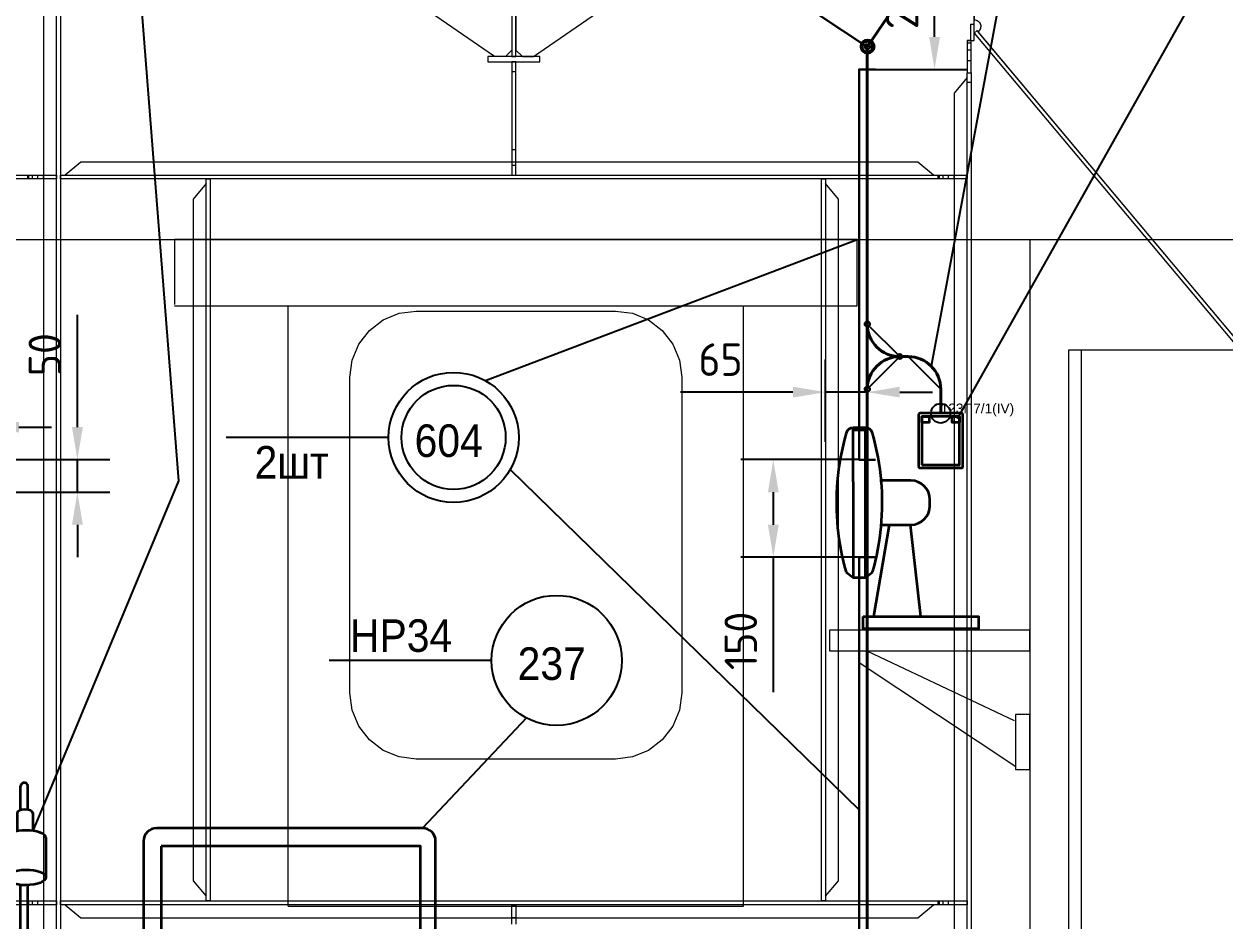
# Model space of a CAD drawing. Header units: millimetres. Extents: x -35117 to 70520, y -28859 to 27816.
# Drawn here: x -9857 to -8012, y -6654 to -5275 of the extents above; entities that cross this region are included whole.
import ezdxf

# ---------------------------------------------------------------- set-up
doc = ezdxf.new("R2010")
doc.units = ezdxf.units.MM
for name, color, linetype in [('CABLE', 6, 'Continuous'), ('DIMENSION', 1, 'Continuous'), ('EQUIPMENT', 7, 'Continuous'), ('EQUIPMENT_31_22_34_otd', 54, 'Continuous'), ('Kabeli', 7, 'Continuous'), ('Выноски', 7, 'Continuous'), ('Насыщение', 7, 'Continuous'), ('ПозицииОборудования', 7, 'Continuous'), ('ТРАССЫскрытые', 7, 'Continuous'), ('ЭСН', 255, 'Continuous')]:
    doc.layers.add(name, color=color, linetype=linetype)
for name, color, linetype, lineweight in [('Hull', 1, 'Continuous', 40), ('Other', 3, 'Continuous', 60), ('ТРАССЫ', 7, 'Continuous', 40)]:
    doc.layers.add(name, color=color, linetype=linetype, lineweight=lineweight)
doc.styles.add('SIMPLEX', font='simplex.shx', dxfattribs={"width": 0.9, "height": 50})
doc.styles.get("Standard").update_dxf_attribs({"font": 'arial.ttf'})
doc.dimstyles.new('М_20 -1', dxfattribs={"dimscale": 0, "dimtxt": 50, "dimasz": 50, "dimexe": 50, "dimexo": 0, "dimgap": 25, "dimtad": 1, "dimdec": 0, "dimrnd": 5, "dimdsep": 46, "dimtxsty": 'SIMPLEX', "dimcen": 50, "dimclrd": 1, "dimclre": 1, "dimclrt": 3, "dimadec": 0, "dimazin": 0, "dimtfac": 1, "dimtdec": 0, "dimtmove": 0, "dimatfit": 3, "dimfxl": 1, "dimtolj": 1, "dimtzin": 0, "dimarcsym": 0})

# ---------------------------------------------------------------- blocks, each defined once
blk = doc.blocks.new('A$C27F25525')
at = {"layer": 'EQUIPMENT_31_22_34_otd', "linetype": 'Continuous', "lineweight": 35}
for p, q in [((4.31, 47.53), (4.31, 51.21)), ((5.4, 47.58), (5.4, 51.21)), ((3.76, 47.09), (3.76, 44.3)), ((6.17, 47.12), (6.17, 44.35)), ((2.01, 37.13), (2.01, 43.33)), ((8.21, 37.17), (8.21, 43.31)), ((2.22, 36.73), (2.27, 33.85)), ((2.52, 33.98), (2.48, 36.57)), ((4.31, 13.24), (4.31, 36.04)), ((5.4, 13.24), (5.4, 36.01)), ((2.27, 33.85), (0, 28.62)), ((0.25, 28.6), (2.52, 33.98)), ((0, 28.62), (0.25, 28.6)), ((2.02, 0.27), (2.02, 10.84)), ((2.02, 10.83), (8.02, 10.83)), ((8.02, 10.84), (8.02, 0.27)), ((2.02, 1.11), (8.02, 1.11)), ((8.02, 0.27), (2.02, 0.27)), ((2.51, 0.85), (2.51, 0)), ((7.51, 0), (7.51, 0.93))]:
    blk.add_line(p, q, dxfattribs=at)
blk.add_lwpolyline([(2.8, 11.79), (7.16, 11.79), (7.16, 13.27), (2.8, 13.27)], close=True, dxfattribs=at)
for centre, radius, start, end in [((4.86, 51.2), 0.549, 356.5056, 178.9516), ((1.5, 12.03), 1.32, 295.4786, 349.4871), ((8.49, 12.03), 1.32, 190.5129, 244.5214)]:
    blk.add_arc(centre, radius, start, end, dxfattribs=at)
for centre, major_axis, ratio, start_param, end_param in [((4.97, 47.08), (-1.22, 0), 0.440859, 3.153856, 6.270922), ((5.1, 43.23), (-3.1, -0.03), 0.382595, 3.189714, 6.191346)]:
    blk.add_ellipse(centre, major_axis=major_axis, ratio=ratio, start_param=start_param, end_param=end_param, dxfattribs=at)
blk.add_ellipse((5.1, 37.19), major_axis=(-3.1, -0.03), ratio=0.382595, dxfattribs=at)
blk = doc.blocks.new('1054')
at = {"layer": 'EQUIPMENT', "color": 2, "linetype": 'Continuous', "lineweight": 35}
blk.add_lwpolyline([(-32, 0), (32, 0, 0.414214), (34, 2), (34, 82, 0.414214), (32, 84), (-32, 84, 0.414214), (-34, 82), (-34, 2, 0.414214)], format="xyb", close=True, dxfattribs=at)
for points in [[(-29, 5), (29, 5), (29, 79), (-29, 79)], [(-29, 79), (-17.6, 79), (-17.6, 69.9), (-29, 69.9)], [(17.6, 79), (29, 79), (29, 69.9), (17.6, 69.9)]]:
    blk.add_lwpolyline(points, close=True, dxfattribs=at)
blk = doc.blocks.new('*U60')
at = {"layer": 'ЭСН', "lineweight": 30}
blk.add_lwpolyline([(600, -25), (600, 0), (0, 0), (0, -25)], dxfattribs=at)
blk = doc.blocks.new('*U61')
at = {"layer": 'ЭСН', "lineweight": 30}
blk.add_lwpolyline([(600, -25), (600, 0), (0, 0), (0, -25)], dxfattribs=at)
blk = doc.blocks.new('*D62')
at = {"layer": 'Defpoints', "color": 0, "linetype": 'Continuous'}
for p in [(-8572.6, -5945), (-8704.6, -6095), (-8572.6, -6095)]:
    blk.add_point(p, dxfattribs=at)
at = {"layer": 'DIMENSION', "color": 1, "linetype": 'Continuous', "lineweight": -2}
for p, q in [((-8572.6, -5945), (-8754.6, -5945)), ((-8704.6, -5995), (-8704.6, -6045)), ((-8572.6, -6095), (-8754.6, -6095)), ((-8704.6, -6095), (-8704.6, -6302.2))]:
    blk.add_line(p, q, dxfattribs=at)
at = {"layer": 'DIMENSION', "color": 1, "linetype": 'Continuous'}
for points in [[(-8712.9, -5995), (-8696.3, -5995), (-8704.6, -5945)], [(-8712.9, -6045), (-8696.3, -6045), (-8704.6, -6095)]]:
    blk.add_solid(points, dxfattribs=at)
at = {"layer": 'DIMENSION', "color": 3, "linetype": 'Continuous', "insert": (-8754.6, -6223.6), "char_height": 50, "attachment_point": 5, "rotation": 90, "style": 'SIMPLEX'}
blk.add_mtext('\\A1;150', dxfattribs=at)
blk = doc.blocks.new('*D63')
at = {"layer": 'Defpoints', "color": 0, "linetype": 'Continuous'}
for p in [(-9901.9, -5945), (-9774.5, -5945), (-9901.9, -5995)]:
    blk.add_point(p, dxfattribs=at)
at = {"layer": 'DIMENSION', "color": 1, "linetype": 'Continuous', "lineweight": -2}
for p, q in [((-9774.5, -5895), (-9774.5, -5722.1)), ((-9901.9, -5945), (-9724.5, -5945)), ((-9774.5, -5995), (-9774.5, -5945)), ((-9901.9, -5995), (-9724.5, -5995)), ((-9774.5, -6045), (-9774.5, -6095))]:
    blk.add_line(p, q, dxfattribs=at)
at = {"layer": 'DIMENSION', "color": 1, "linetype": 'Continuous'}
for points in [[(-9782.8, -5895), (-9766.1, -5895), (-9774.5, -5945)], [(-9782.8, -6045), (-9766.1, -6045), (-9774.5, -5995)]]:
    blk.add_solid(points, dxfattribs=at)
at = {"layer": 'DIMENSION', "color": 3, "linetype": 'Continuous', "insert": (-9824.5, -5783.6), "char_height": 50, "attachment_point": 5, "rotation": 90, "style": 'SIMPLEX'}
blk.add_mtext('\\A1;50', dxfattribs=at)
blk = doc.blocks.new('*D64')
at = {"layer": 'Defpoints', "color": 0, "linetype": 'Continuous'}
for p in [(-9914.4, -5895), (-10024.4, -5948), (-9914.4, -5945)]:
    blk.add_point(p, dxfattribs=at)
at = {"layer": 'DIMENSION', "color": 1, "linetype": 'Continuous', "lineweight": -2}
for p, q in [((-10024.4, -5948), (-10024.4, -5845)), ((-9914.4, -5945), (-9914.4, -5845)), ((-10074.4, -5895), (-10273, -5895)), ((-9914.4, -5895), (-10024.4, -5895)), ((-9864.4, -5895), (-9814.4, -5895))]:
    blk.add_line(p, q, dxfattribs=at)
at = {"layer": 'DIMENSION', "color": 1, "linetype": 'Continuous'}
for points in [[(-10074.4, -5886.7), (-10074.4, -5903.3), (-10024.4, -5895)], [(-9864.4, -5886.7), (-9864.4, -5903.3), (-9914.4, -5895)]]:
    blk.add_solid(points, dxfattribs=at)
at = {"layer": 'DIMENSION', "color": 3, "linetype": 'Continuous', "insert": (-10198.7, -5845), "char_height": 50, "attachment_point": 5, "style": 'SIMPLEX'}
blk.add_mtext('\\A1;110', dxfattribs=at)
blk = doc.blocks.new('*D65')
at = {"layer": 'Defpoints', "color": 0, "linetype": 'Continuous'}
for p in [(-8624.4, -5841.2), (-8624.4, -5917.7), (-8560.1, -5945)]:
    blk.add_point(p, dxfattribs=at)
at = {"layer": 'DIMENSION', "color": 1, "linetype": 'Continuous', "lineweight": -2}
for p, q in [((-8624.4, -5917.7), (-8624.4, -5791.2)), ((-8560.1, -5945), (-8560.1, -5791.2)), ((-8674.4, -5841.2), (-8847.3, -5841.2)), ((-8560.1, -5841.2), (-8624.4, -5841.2)), ((-8510.1, -5841.2), (-8460.1, -5841.2))]:
    blk.add_line(p, q, dxfattribs=at)
at = {"layer": 'DIMENSION', "color": 1, "linetype": 'Continuous'}
for points in [[(-8674.4, -5832.9), (-8674.4, -5849.5), (-8624.4, -5841.2)], [(-8510.1, -5832.9), (-8510.1, -5849.5), (-8560.1, -5841.2)]]:
    blk.add_solid(points, dxfattribs=at)
at = {"layer": 'DIMENSION', "color": 3, "linetype": 'Continuous', "insert": (-8785.8, -5791.2), "char_height": 50, "attachment_point": 5, "style": 'SIMPLEX'}
blk.add_mtext('\\A1;65', dxfattribs=at)
blk = doc.blocks.new('*D78')
at = {"layer": 'Defpoints', "color": 0, "linetype": 'Continuous'}
for p in [(-8485.8, -5125.4), (-8456.7, -5125.4), (-8572.6, -5345)]:
    blk.add_point(p, dxfattribs=at)
at = {"layer": 'DIMENSION', "color": 1, "linetype": 'Continuous', "lineweight": -2}
for p, q in [((-8485.8, -5125.4), (-8406.7, -5125.4)), ((-8456.7, -5295), (-8456.7, -5175.4)), ((-8572.6, -5345), (-8406.7, -5345))]:
    blk.add_line(p, q, dxfattribs=at)
at = {"layer": 'DIMENSION', "color": 1, "linetype": 'Continuous'}
for points in [[(-8465, -5175.4), (-8448.3, -5175.4), (-8456.7, -5125.4)], [(-8465, -5295), (-8448.3, -5295), (-8456.7, -5345)]]:
    blk.add_solid(points, dxfattribs=at)
at = {"layer": 'DIMENSION', "color": 3, "linetype": 'Continuous', "insert": (-8506.7, -5235.2), "char_height": 50, "attachment_point": 5, "rotation": 90, "style": 'SIMPLEX'}
blk.add_mtext('\\A1;220', dxfattribs=at)
blk = doc.blocks.new('*U353')
for p, q in [((0, 0), (74.4, 110.2)), ((74.4, 110.2), (225.6, 110.2))]:
    blk.add_line(p, q)
blk.add_circle((0, 0), 10)
blk.add_circle((0, 0), 10)
for tag, p in [('НАЗВАНИЕ_ПЕРЕХОДА', (86.2, 116.4)), ('СПРАВКА_ПЕРЕХОДА', (82, 47.2))]:
    blk.add_attdef(tag, p, '', height=50)
at = {"flags": 1}
for tag, p in [('ДЛИНА_ПЕРЕХОДА', (104.7, -170.5)), ('СУФИКС', (95, -250.5)), ('ID_перех', (95, -319.4))]:
    blk.add_attdef(tag, p, '', height=50, dxfattribs=at)
blk = doc.blocks.new('*U417')
for p, q in [((0, 0), (74.4, 110.2)), ((74.4, 110.2), (225.6, 110.2))]:
    blk.add_line(p, q)
blk.add_circle((0, 0), 10)
blk.add_circle((0, 0), 10)
for tag, p in [('НАЗВАНИЕ_ПЕРЕХОДА', (86.2, 116.4)), ('СПРАВКА_ПЕРЕХОДА', (82, 47.2))]:
    blk.add_attdef(tag, p, '', height=50)
at = {"flags": 1}
for tag, p in [('ДЛИНА_ПЕРЕХОДА', (104.7, -170.5)), ('СУФИКС', (95, -250.5)), ('ID_перех', (95, -319.4))]:
    blk.add_attdef(tag, p, '', height=50, dxfattribs=at)

msp = doc.modelspace()

# ---------------------------------------------------------------- linework, layer by layer
at = {"layer": 'CABLE', "color": 6, "linetype": 'Continuous', "lineweight": 50}
msp.add_circle((-8560.092, -5310.136), 8.849, dxfattribs=at)
at = {"layer": 'EQUIPMENT_31_22_34_otd', "linetype": 'Continuous', "lineweight": 35}
for p, q in [((-8581.771, -5979.108), (-8581.771, -5895.908)), ((-8562.964, -5899.836), (-8581.771, -5899.836)), ((-8562.964, -5979.108), (-8562.964, -5895.908)), ((-8526.3, -6045.172), (-8550.704, -6186.329)), ((-8494.379, -6045.172), (-8478.455, -6186.329)), ((-8592.596, -6118.146), (-8581.771, -6126.308)), ((-8562.964, -6126.308), (-8552.14, -6118.146))]:
    msp.add_line(p, q, dxfattribs=at)
for points in [[(-8562.964, -5895.908), (-8562.964, -5895.908), (-8581.771, -5895.908)], [(-8581.771, -5979.108), (-8581.771, -6126.308), (-8562.964, -6126.308), (-8562.964, -5979.108)], [(-9645.522, -6539.16), (-9645.522, -6837.749), (-9247.034, -6837.749), (-9247.034, -6539.16), (-9645.522, -6539.16)]]:
    msp.add_lwpolyline(points, dxfattribs=at)
msp.add_lwpolyline([(-8538.624, -6045.172), (-8493.117, -6045.172, 0.41421356), (-8463.89, -6015.945), (-8463.89, -6006.272, 0.41421356), (-8493.117, -5977.045), (-8538.624, -5977.045)], format="xyb", dxfattribs=at)
msp.add_lwpolyline([(-8566.387, -6186.329), (-8388.965, -6186.329), (-8388.965, -6204.877), (-8566.387, -6204.877)], close=True, dxfattribs=at)
msp.add_lwpolyline([(-9672.78, -6531.53), (-9672.78, -6909.53, 0.41421356), (-9652.78, -6929.53), (-9243.78, -6929.53, 0.41421356), (-9223.78, -6909.53), (-9223.78, -6531.53, 0.41421356), (-9243.78, -6511.53), (-9652.78, -6511.53, 0.41421356)], format="xyb", close=True, dxfattribs=at)
for centre, radius, start, end in [((-8581.771, -5907.167), 11.259, 90, 164.035243), ((-8562.964, -5907.167), 11.259, 15.964757, 90), ((-8218.442, -6011.108), 389.163, 164.035243, 175.283369), ((-8926.294, -6011.108), 389.163, 4.716631, 15.964757), ((-8926.294, -6011.108), 389.163, 344.035243, 5.021532), ((-8218.442, -6011.108), 389.163, 175.283369, 195.964757)]:
    msp.add_arc(centre, radius, start, end, dxfattribs=at)
at = {"layer": 'Hull', "color": 86, "linetype": 'Continuous', "lineweight": 20}
for p, q in [((-8395.654, -5275.425), (-8395.654, -5256.569)), ((-8395.654, -5275.425), (-8395.654, -5256.569)), ((-8401.654, -5275.425), (-8395.654, -5275.425)), ((-8401.654, -5275.425), (-8401.654, -5300.425)), ((-8401.654, -5275.425), (-8395.654, -5275.425)), ((-8401.654, -5275.425), (-8401.654, -5300.425)), ((-8395.654, -5300.425), (-8395.654, -5275.425)), ((-8395.654, -5300.425), (-8395.654, -5275.425)), ((-8406.405, -5300.425), (-8400.405, -5300.425)), ((-8400.405, -5300.425), (-8406.405, -5300.425)), ((-8406.405, -5300.425), (-8406.405, -5304.233)), ((-8406.405, -5304.233), (-8400.405, -5304.233)), ((-8406.405, -5304.233), (-8406.405, -5315.069)), ((-8401.654, -5300.425), (-8395.654, -5300.425)), ((-8401.654, -5300.425), (-8395.654, -5300.425)), ((-8400.405, -5304.233), (-8400.405, -5300.425)), ((-8400.405, -5315.069), (-8400.405, -5304.233)), ((-8406.405, -5315.069), (-8400.405, -5315.069)), ((-8406.405, -5315.069), (-8406.405, -5331.291)), ((-8406.405, -5331.291), (-8400.405, -5331.291)), ((-8406.405, -5331.291), (-8406.405, -5350.425)), ((-8400.405, -5331.291), (-8400.405, -5315.069)), ((-8400.405, -5350.425), (-8400.405, -5331.291)), ((-9100.405, -5333.426), (-9106.405, -5333.426)), ((-9106.405, -5333.426), (-9106.405, -5348.425)), ((-9106.405, -5348.425), (-9100.405, -5348.425)), ((-9106.405, -5348.425), (-9106.405, -5468.013)), ((-9100.405, -5348.425), (-9100.405, -5333.426)), ((-9100.405, -5468.013), (-9100.405, -5348.425)), ((-8406.405, -5350.425), (-8400.405, -5350.425)), ((-8406.405, -5350.425), (-8400.405, -5350.425)), ((-8406.405, -5365.425), (-8406.405, -5350.425)), ((-8406.405, -5500.425), (-8406.405, -5365.425)), ((-8400.405, -5365.425), (-8406.405, -5365.425)), ((-8400.405, -5350.425), (-8400.405, -5365.425)), ((-8400.405, -5365.425), (-8400.405, -5500.425)), ((-9106.405, -5468.013), (-9100.405, -5468.013)), ((-9106.405, -5468.013), (-9106.405, -5492.425)), ((-9100.405, -5492.425), (-9100.405, -5468.013)), ((-9106.405, -5492.425), (-9100.405, -5492.425)), ((-9106.405, -5492.425), (-9106.405, -5507.426)), ((-9100.405, -5507.426), (-9100.405, -5492.425)), ((-11200.405, -5507.426), (-9851.406, -5507.426)), ((-9851.406, -5513.426), (-11200.405, -5513.426)), ((-9851.406, -5507.426), (-9851.406, -5513.426)), ((-9851.406, -5507.426), (-9849.502, -5507.426)), ((-9849.502, -5513.426), (-9851.406, -5513.426)), ((-9849.502, -5507.426), (-9849.502, -5513.426)), ((-9849.502, -5507.426), (-9844.082, -5507.426)), ((-9844.082, -5513.426), (-9849.502, -5513.426)), ((-9844.082, -5507.426), (-9844.082, -5513.426)), ((-9844.082, -5507.426), (-9835.97, -5507.426)), ((-9835.97, -5513.426), (-9844.082, -5513.426)), ((-9835.97, -5507.426), (-9835.97, -5513.426)), ((-9835.97, -5507.426), (-9826.406, -5507.426)), ((-9826.406, -5513.426), (-9835.97, -5513.426)), ((-9826.406, -5513.426), (-9826.406, -5507.426)), ((-9826.406, -5507.426), (-9806.405, -5507.426)), ((-9806.405, -5513.426), (-9826.406, -5513.426)), ((-9806.405, -5507.426), (-9806.405, -5513.426)), ((-9800.405, -5513.426), (-9800.405, -5507.426)), ((-9800.405, -5507.426), (-8451.406, -5507.426)), ((-8451.406, -5513.426), (-9800.405, -5513.426)), ((-9106.405, -5507.426), (-9100.405, -5507.426)), ((-8451.406, -5507.426), (-8451.406, -5513.426)), ((-8451.406, -5507.426), (-8449.502, -5507.426)), ((-8449.502, -5513.426), (-8451.406, -5513.426)), ((-8449.502, -5507.426), (-8449.502, -5513.426)), ((-8449.502, -5507.426), (-8444.082, -5507.426)), ((-8444.082, -5513.426), (-8449.502, -5513.426)), ((-8444.082, -5507.426), (-8444.082, -5513.426)), ((-8444.082, -5507.426), (-8435.97, -5507.426)), ((-8435.97, -5513.426), (-8444.082, -5513.426)), ((-8435.97, -5507.426), (-8435.97, -5513.426)), ((-8435.97, -5507.426), (-8426.406, -5507.426)), ((-8426.406, -5513.426), (-8435.97, -5513.426)), ((-8426.406, -5513.426), (-8426.406, -5507.426)), ((-8426.406, -5507.426), (-8406.405, -5507.426)), ((-8406.405, -5513.426), (-8426.406, -5513.426)), ((-8406.405, -5507.426), (-8406.405, -5513.426)), ((-11200.405, -6623.425), (-9851.406, -6623.425)), ((-9851.406, -6629.425), (-11200.405, -6629.425)), ((-9851.406, -6623.425), (-9851.406, -6629.425)), ((-9851.406, -6623.425), (-9849.502, -6623.425)), ((-9849.502, -6629.425), (-9851.406, -6629.425)), ((-9849.502, -6623.425), (-9849.502, -6629.425)), ((-9849.502, -6623.425), (-9844.082, -6623.425)), ((-9844.082, -6629.425), (-9849.502, -6629.425)), ((-9844.082, -6623.425), (-9844.082, -6629.425)), ((-9844.082, -6623.425), (-9835.97, -6623.425)), ((-9835.97, -6629.425), (-9844.082, -6629.425)), ((-9835.97, -6623.425), (-9835.97, -6629.425)), ((-9835.97, -6623.425), (-9826.406, -6623.425)), ((-9826.406, -6629.425), (-9835.97, -6629.425)), ((-9826.406, -6623.425), (-9826.406, -6629.425)), ((-9826.406, -6623.425), (-9806.405, -6623.425)), ((-9806.405, -6629.425), (-9826.406, -6629.425)), ((-9806.405, -6623.425), (-9806.405, -6629.425)), ((-9800.405, -6629.425), (-9800.405, -6623.425)), ((-9800.405, -6623.425), (-8451.406, -6623.425)), ((-8451.406, -6629.425), (-9800.405, -6629.425)), ((-9106.405, -6629.425), (-9100.405, -6629.425)), ((-9106.405, -6649.426), (-9106.405, -6629.425)), ((-9100.405, -6629.425), (-9100.405, -6649.426)), ((-8451.406, -6623.425), (-8451.406, -6629.425)), ((-8451.406, -6623.425), (-8449.502, -6623.425)), ((-8449.502, -6629.425), (-8451.406, -6629.425)), ((-8449.502, -6623.425), (-8449.502, -6629.425)), ((-8449.502, -6623.425), (-8444.082, -6623.425)), ((-8444.082, -6629.425), (-8449.502, -6629.425)), ((-8444.082, -6623.425), (-8444.082, -6629.425)), ((-8444.082, -6623.425), (-8435.97, -6623.425)), ((-8435.97, -6629.425), (-8444.082, -6629.425)), ((-8435.97, -6623.425), (-8435.97, -6629.425)), ((-8435.97, -6623.425), (-8426.406, -6623.425)), ((-8426.406, -6629.425), (-8435.97, -6629.425)), ((-8426.406, -6623.425), (-8426.406, -6629.425)), ((-8426.406, -6623.425), (-8406.405, -6623.425)), ((-8406.405, -6629.425), (-8426.406, -6629.425)), ((-8406.405, -6623.425), (-8406.405, -6629.425)), ((-9100.405, -6649.426), (-9106.405, -6649.426)), ((-9106.405, -6658.992), (-9106.405, -6649.426)), ((-9100.405, -6649.426), (-9100.405, -6658.992))]:
    msp.add_line(p, q, dxfattribs=at)
for points in [[(-9106.405, -5125.425), (-9106.405, -5325.425), (-9100.405, -5325.425), (-9100.405, -5125.425), (-9106.405, -5125.425)], [(-9806.405, -7711.274), (-9806.405, -5232.576), (-9826.406, -5256.411), (-9826.406, -7687.439), (-9806.405, -7711.274)], [(-9800.405, -5225.425), (-9800.405, -7718.425), (-9806.405, -7718.425), (-9806.405, -5225.425), (-9800.405, -5225.425)], [(-9106.405, -5235.426), (-9106.405, -5315.425), (-9116.403, -5325.425), (-9133.407, -5325.425), (-9256.405, -5240.425), (-9256.405, -5225.425), (-9116.403, -5225.425), (-9106.405, -5235.426)], [(-9100.405, -5235.426), (-9100.405, -5315.425), (-9090.408, -5325.425), (-9073.403, -5325.425), (-8950.405, -5240.425), (-8950.405, -5225.425), (-9090.408, -5225.425), (-9100.405, -5235.426)], [(-6352.011, -7715.426), (-8391.372, -5285.426), (-8395.968, -5289.284), (-6356.607, -7719.284), (-6352.011, -7715.426)], [(-6352.011, -7715.426), (-8391.372, -5285.426), (-8395.968, -5289.284), (-6356.607, -7719.284), (-6352.011, -7715.426)], [(-9063.406, -5325.425), (-9143.404, -5325.425), (-9143.404, -5333.426), (-9063.406, -5333.426), (-9063.406, -5325.425)], [(-8406.405, -7711.274), (-8406.405, -5357.576), (-8426.406, -5381.411), (-8426.406, -7687.439), (-8406.405, -7711.274)], [(-8400.405, -5350.425), (-8400.405, -7718.425), (-8406.405, -7718.425), (-8406.405, -5350.425), (-8400.405, -5350.425)], [(-9793.258, -5507.426), (-8458.553, -5507.426), (-8482.394, -5487.425), (-9769.418, -5487.425), (-9793.258, -5507.426)], [(-9570.406, -5513.426), (-9570.406, -6623.425), (-9576.406, -6623.425), (-9576.406, -5513.426), (-9570.406, -5513.426)], [(-8630.404, -6623.425), (-8630.404, -5513.426), (-8624.404, -5513.426), (-8624.404, -6623.425), (-8630.404, -6623.425)], [(-9576.406, -6616.275), (-9576.406, -5520.576), (-9596.407, -5544.412), (-9596.407, -6592.439), (-9576.406, -6616.275)], [(-8624.404, -5520.576), (-8624.404, -6616.275), (-8604.403, -6592.439), (-8604.403, -5544.412), (-8624.404, -5520.576)], [(-8458.553, -6629.425), (-9793.258, -6629.425), (-9769.418, -6649.426), (-8482.394, -6649.426), (-8458.553, -6629.425)]]:
    msp.add_lwpolyline(points, dxfattribs=at)
msp.add_lwpolyline([(-7357.654, -5125.425), (-8385.653, -5125.425), (-8395.654, -5135.426), (-8395.654, -5268.808, -0.16015846), (-8389.718, -5270.758, -0.16017485), (-8386.099, -5275.85, -0.16015542), (-8386.209, -5282.097, -0.16015719), (-8390.005, -5287.059), (-7357.654, -6517.155), (-7357.654, -5125.425)], format="xyb", dxfattribs=at)
msp.add_lwpolyline([(-7357.654, -5125.425), (-8385.653, -5125.425), (-8395.654, -5135.426), (-8395.654, -5268.808, -0.16015846), (-8389.718, -5270.758, -0.16017485), (-8386.099, -5275.85, -0.16015542), (-8386.209, -5282.097, -0.16015719), (-8390.005, -5287.059), (-7357.654, -6517.155), (-7357.654, -5125.425)], format="xyb", dxfattribs=at)
at = {"layer": 'Kabeli', "color": 231}
for points in [[(-9318.896, -6824.902), (-9318.896, -6824.902), (-9318.896, -6818.995), (-9268.896, -6768.995), (-9268.896, -6768.995), (-9268.896, -6768.995), (-8841.242, -6768.995), (-8610.092, -6768.995), (-8610.092, -6768.995), (-8560.092, -6718.995), (-8560.092, -5836.535), (-8560.092, -5736.535), (-8560.092, -5310.136), (-8559.757, -5309.946)], [(-9021.821, -6858.229), (-9021.821, -6858.229), (-8941.242, -6887.478), (-8891.242, -6837.478), (-8891.242, -6828.236), (-8891.242, -6818.995), (-8841.242, -6768.995), (-8841.242, -6768.995), (-8841.242, -6768.995), (-8610.092, -6768.995), (-8610.092, -6768.995), (-8560.092, -6718.995), (-8560.092, -5836.535), (-8560.092, -5736.535), (-8560.092, -5310.136), (-8559.757, -5309.946)], [(-8559.757, -5309.946), (-8560.092, -5310.136), (-8560.092, -5736.535), (-8560.092, -5736.535), (-8560.092, -5736.535), (-8510.092, -5786.535), (-8497.243, -5786.535), (-8447.243, -5836.535), (-8447.243, -5873.758), (-8447.243, -5873.758)], [(-9748.137, -6824.902), (-9748.137, -6824.902), (-9748.137, -6818.995), (-9698.137, -6768.995), (-9698.137, -6768.995), (-9698.137, -6768.995), (-9268.896, -6768.995), (-8841.242, -6768.995), (-8610.092, -6768.995), (-8610.092, -6768.995), (-8560.092, -6718.995), (-8560.092, -5836.535), (-8560.092, -5836.535), (-8560.092, -5836.535), (-8510.092, -5786.535), (-8510.092, -5786.535), (-8510.092, -5786.535), (-8497.243, -5786.535), (-8447.243, -5836.535), (-8447.243, -5873.758), (-8447.243, -5873.758)]]:
    msp.add_lwpolyline(points, dxfattribs=at)
at = {"layer": 'Kabeli', "color": 6}
for centre in [(-8560.092, -5310.136), (-8560.092, -5310.136), (-8560.092, -5736.535), (-8510.092, -5786.535), (-8560.092, -5836.535)]:
    msp.add_circle(centre, 4, dxfattribs=at)
at = {"layer": 'Other', "color": 5, "linetype": 'Continuous', "lineweight": 18}
for p, q in [((-11700.446, -5606.447), (-6500.653, -5606.447)), ((-8310.149, -5606.447), (-8310.149, -7706.447)), ((-9450.434, -6631.417), (-9450.434, -5708.486)), ((-9279.833, -5719.938), (-9253.434, -5716.467)), ((-9253.434, -5716.467), (-8947.434, -5716.467)), ((-8750.434, -6631.417), (-8750.434, -5708.486)), ((-9325.559, -5746.301), (-9304.434, -5730.113)), ((-9304.434, -5730.113), (-9279.833, -5719.938)), ((-9341.769, -5767.397), (-9325.559, -5746.301)), ((-9351.958, -5791.963), (-9341.769, -5767.397)), ((-9355.434, -5818.326), (-9351.958, -5791.963)), ((-9355.434, -6303.922), (-9355.434, -5818.588)), ((-9450.434, -6631.417), (-8750.434, -6631.417))]:
    msp.add_line(p, q, dxfattribs=at)
at = {"layer": 'Other', "color": 251, "linetype": 'Continuous', "lineweight": 20}
for p, q in [((-8250.824, -5776.425), (-8250.824, -7576.425)), ((-8559.979, -6239.496), (-8334.275, -6346.158)), ((-8570.9, -6258.058), (-8331.492, -6416.783))]:
    msp.add_line(p, q, dxfattribs=at)
for points in [[(-9625.434, -5708.486), (-8575.434, -5708.486), (-8575.434, -5606.381), (-9625.434, -5606.381), (-9625.434, -5706.381)], [(-8250.824, -7576.425), (-7450.824, -7576.425), (-7450.824, -5776.425), (-8250.824, -5776.425), (-8250.824, -7576.425)], [(-8250.824, -5776.425), (-8250.824, -7576.425), (-8230.823, -7576.425), (-8230.823, -5776.425), (-8250.824, -5776.425)], [(-8250.824, -5776.425), (-8250.824, -7576.425), (-8230.823, -7576.425), (-8230.823, -5776.425), (-8250.824, -5776.425)]]:
    msp.add_lwpolyline(points, dxfattribs=at)
at = {"layer": 'Other', "color": 5, "linetype": 'Continuous', "lineweight": 18}
for points in [[(-8947.434, -5716.467), (-8921.034, -5719.938), (-8896.434, -5730.113), (-8875.309, -5746.301), (-8859.099, -5767.397), (-8848.909, -5791.963), (-8845.434, -5818.326), (-8845.434, -6303.66)], [(-8947.434, -5716.467), (-8921.034, -5719.938), (-8896.434, -5730.113), (-8875.309, -5746.301), (-8859.099, -5767.397), (-8848.909, -5791.963), (-8845.434, -5818.326), (-8845.434, -6303.66)], [(-8845.434, -6303.66), (-8848.909, -6330.024), (-8859.099, -6354.59), (-8875.309, -6375.686), (-8896.434, -6391.875), (-8921.034, -6402.051), (-8947.434, -6405.522), (-9253.434, -6405.522), (-9279.833, -6402.051), (-9304.434, -6391.875), (-9325.559, -6375.688), (-9341.769, -6354.592), (-9351.958, -6330.024), (-9355.434, -6303.66), (-9355.434, -5818.326)]]:
    msp.add_lwpolyline(points, dxfattribs=at)
at = {"layer": 'Other', "color": 251, "linetype": 'Continuous', "lineweight": 20}
for points in [[(-8617.657, -6206.649), (-8310.898, -6206.649), (-8310.898, -6239.496), (-8617.657, -6239.496)], [(-8310.149, -6336.884), (-8332.42, -6336.884), (-8332.42, -6421.42), (-8310.149, -6421.42)]]:
    msp.add_lwpolyline(points, close=True, dxfattribs=at)
at = {"layer": 'Выноски', "color": 1}
msp.add_lwpolyline([(-8931.795, -5063.956), (-8560.092, -5310.136)], dxfattribs=at)
at = {"layer": 'Насыщение', "color": 1}
for points in [[(-9714.098, -4767.594), (-9619.234, -5977.797), (-9843.142, -6515.632)], [(-9147.272, -5823.514), (-8575.434, -5606.447)], [(-9109.173, -5960.313), (-8572.592, -6483.348)]]:
    msp.add_lwpolyline(points, dxfattribs=at)
for radius in [100, 80]:
    msp.add_circle((-9196.058, -5910.806), radius, dxfattribs=at)
at = {"layer": 'ПозицииОборудования', "color": 1}
for p, q in [((-9296.058, -5910.806), (-9545.638, -5910.806)), ((-9137.685, -6253.567), (-9387.265, -6253.567))]:
    msp.add_line(p, q, dxfattribs=at)
for points in [[(-8315.386, -5015.382), (-8461.888, -5801.18)], [(-8421.195, -5882.333), (-7936.441, -5019.739)], [(-9084.18, -6342.101), (-9243.78, -6511.53)]]:
    msp.add_lwpolyline(points, dxfattribs=at)
msp.add_circle((-9037.685, -6253.567), 100, dxfattribs=at)
at = {"layer": 'ТРАССЫ', "color": 6}
for points in [[(-8610.092, -6768.995), (-8610.092, -6768.995, 0.41421356), (-8560.092, -6718.995), (-8560.092, -5310.136)], [(-8560.092, -5736.535), (-8560.092, -5736.535, 0.41421356), (-8510.092, -5786.535), (-8497.243, -5786.535, -0.41421356), (-8447.243, -5836.535), (-8447.243, -5873.758)], [(-8510.092, -5786.535), (-8510.092, -5786.535, 0.41421356), (-8560.092, -5836.535), (-8560.092, -5836.535)]]:
    msp.add_lwpolyline(points, format="xyb", dxfattribs=at)
at = {"layer": 'ТРАССЫскрытые', "color": 6}
msp.add_circle((-8447.243, -5873.758), 15, dxfattribs=at)

# ---------------------------------------------------------------- block references
at = {"layer": 'EQUIPMENT', "color": 2, "linetype": 'Continuous', "lineweight": 35}
msp.add_blockref('1054', (-8447.243, -5957.758), dxfattribs=at)
at = {"layer": 'EQUIPMENT_31_22_34_otd', "linetype": 'Continuous', "lineweight": 35, "xscale": 10, "yscale": 10, "zscale": 10}
msp.add_blockref('A$C27F25525', (-9904.825, -6959.142), dxfattribs=at)
at = {"layer": 'ТРАССЫ'}
ref = msp.add_blockref('*U417', (-9914.046, -5309.946), dxfattribs=at)
ref.add_attrib('СПРАВКА_ПЕРЕХОДА', 'ХХХ', (-9832.014, -5262.73), dxfattribs={"layer": '0', "height": 50})
ref = msp.add_blockref('*U353', (-8559.757, -5309.946), dxfattribs=at)
ref.add_attrib('СПРАВКА_ПЕРЕХОДА', 'ХХХ', (-8477.725, -5262.73), dxfattribs={"layer": '0', "height": 50})
at = {"layer": 'ЭСН', "rotation": 90}
for name, p in [('*U61', (-8572.592, -5945.028)), ('*U60', (-8572.592, -6695.028))]:
    msp.add_blockref(name, p, dxfattribs=at)

# ---------------------------------------------------------------- texts
at = {"layer": 'Насыщение', "color": 3, "width": 0.9}
msp.add_text('604', height=50, dxfattribs=at).set_placement((-9256.058, -5940.806))
at = {"layer": 'ПозицииОборудования', "color": 3, "width": 0.9}
for s, p in [('2шт', (-9502.068, -5974.01)), ('НР34', (-9355.434, -6240.463)), ('237', (-9097.685, -6283.567))]:
    msp.add_text(s, height=50, dxfattribs=at).set_placement(p)
at = {"layer": 'ТРАССЫскрытые', "color": 6}
msp.add_text('123П7/1(IV)', height=15, dxfattribs=at).set_placement((-8447.243, -5873.758))

# ---------------------------------------------------------------- dimensions: what is measured, and where the dimension line sits
at = {"layer": 'DIMENSION', "color": 1, "linetype": 'Continuous'}
for base, p1, p2, picture, middle in [((-8456.67, -5125.425), (-8572.592, -5345.028), (-8485.753, -5125.425), '*D78', (-8506.67, -5235.227)), ((-9774.474, -5944.995), (-9901.88, -5994.995), (-9901.88, -5944.995), '*D63', (-9824.474, -5783.567)), ((-8704.587, -6095.028), (-8572.592, -5945.028), (-8572.592, -6095.028), '*D62', (-8754.587, -6223.599))]:
    dim = msp.add_linear_dim(base=base, p1=p1, p2=p2, angle=90, dimstyle='М_20 -1', override={"dimscale": 1}, dxfattribs=at)
    dim.commit()
    dim.dimension.update_dxf_attribs({"geometry": picture, "text_midpoint": middle})
dim = msp.add_linear_dim(base=(-8624.404, -5841.19), p1=(-8560.092, -5945.028), p2=(-8624.404, -5917.656), dimstyle='М_20 -1', override={"dimscale": 1}, dxfattribs=at)
dim.commit()
dim.dimension.update_dxf_attribs({"geometry": '*D65', "text_midpoint": (-8785.833, -5791.19)})
dim = msp.add_linear_dim(base=(-9914.38, -5894.995), p1=(-10024.404, -5947.995), p2=(-9914.38, -5944.995), dimstyle='М_20 -1', override={"dimscale": 1}, dxfattribs=at)
dim.commit()
dim.dimension.update_dxf_attribs({"geometry": '*D64', "text_midpoint": (-10198.69, -5894.995), "dimtype": 160})

doc.saveas('drawing.dxf')
